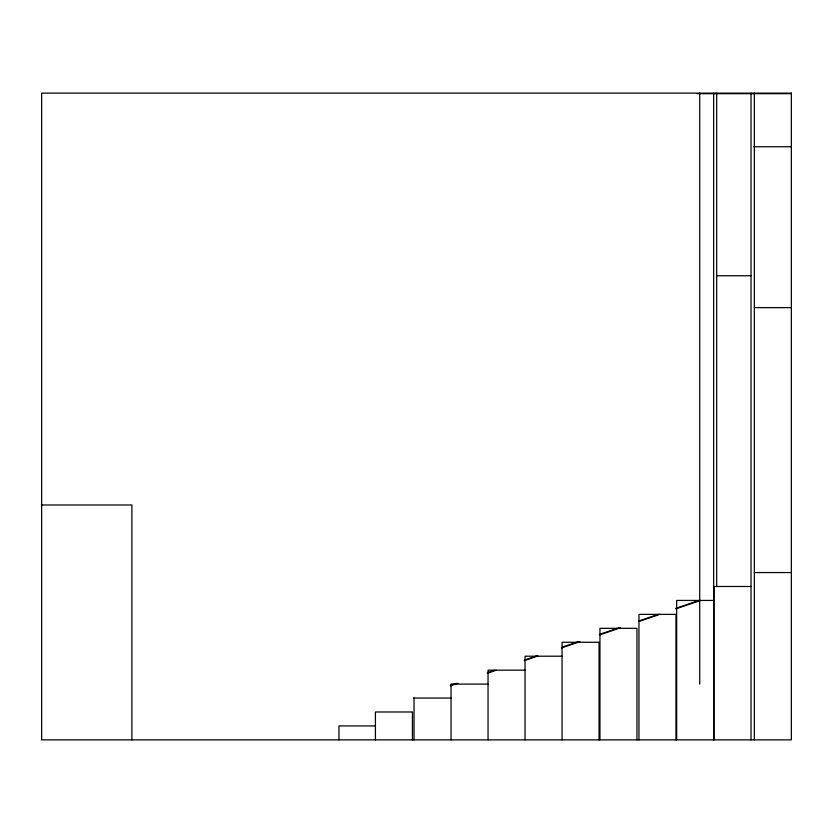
<?xml version="1.0" encoding="UTF-8"?>
<svg xmlns="http://www.w3.org/2000/svg" width="833" height="833" viewBox="0 0 833 833"><rect width="100%" height="100%" fill="white"/><g stroke="black" fill="none" stroke-linecap="round" stroke-linejoin="round"><path stroke-width="1.25" d="M450.289 685.424L456.442 683.32M487.222 672.793L494.615 670.273M524.165 660.173L536.483 655.967M562.337 647.137L578.352 641.67M599.281 634.517L618.981 627.78M638.692 621.054L658.393 614.327M675.636 608.434L699.033 600.437M450.57 685.84L457.963 683.32M487.513 673.22L496.135 670.273M524.457 660.6L538.003 655.967M561.4 647.98L579.872 641.67M599.573 634.933L620.512 627.78M638.973 621.47L659.913 614.327M675.917 608.85L700.553 600.437M697.242 93.681L791.35 93.681M753.771 146.754L791.35 146.754M716.692 275.754L751.012 275.754M754.344 307.637L791.35 307.637M41.65 504.985L131.895 504.985L131.895 739.871M754.344 572.552L791.35 572.552M751.012 586.494L714.016 586.494L714.016 739.871M713.662 600.437L676.667 600.437L676.667 739.871M562.046 656.206L525.04 656.206L525.04 739.871M525.04 670.159L488.044 670.159L488.044 739.871M488.044 684.101L451.038 684.101L451.038 739.871M413.345 698.044L451.038 698.044M375.423 725.928L338.958 725.928L338.958 739.871M754.344 93.129L754.344 739.871M751.012 93.129L751.012 739.871M716.692 93.129L716.692 586.494M713.662 93.129L713.662 739.871M699.72 93.129L699.72 684.101M675.959 739.871L675.959 614.379L638.953 614.379L638.953 739.871M636.953 739.871L636.953 628.321L599.958 628.321L599.958 739.871M599.052 739.871L599.052 642.264L562.046 642.264L562.046 739.871M414.032 698.044L414.032 739.871M412.429 739.871L412.429 711.986L375.423 711.986L375.423 739.871M791.35 93.129L41.65 93.129L41.65 739.871L791.35 739.871L791.35 93.129"/></g></svg>
